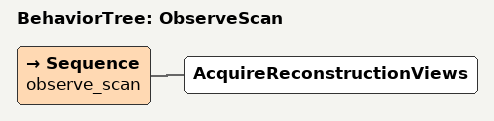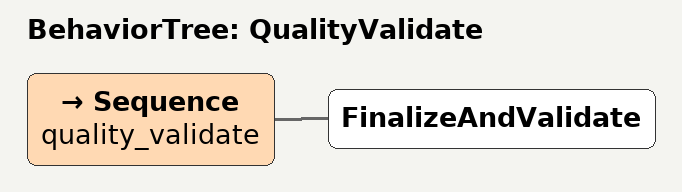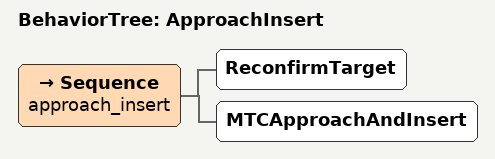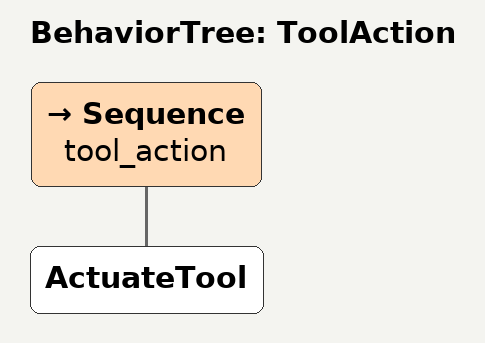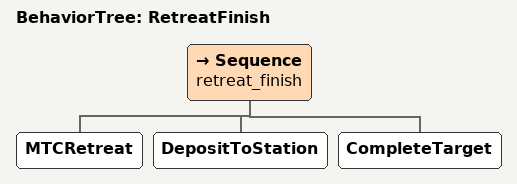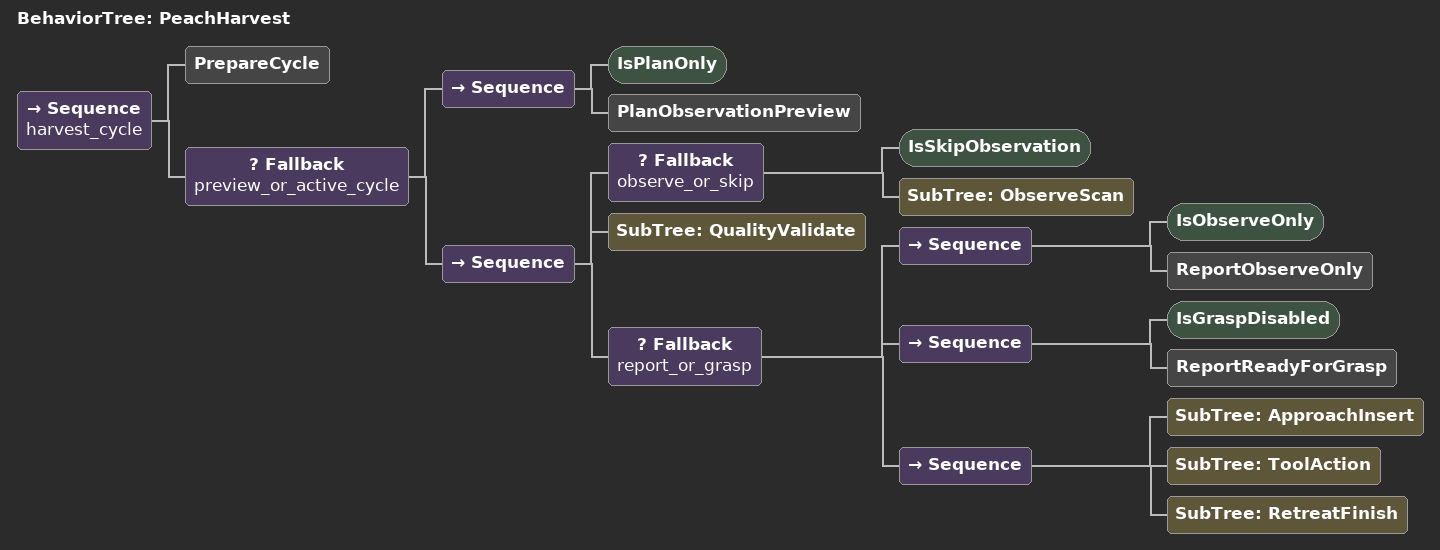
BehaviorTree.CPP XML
<?xml version="1.0" encoding="UTF-8"?>
<root BTCPP_format="4" main_tree_to_execute="PeachHarvest">
  <!-- 观察扫描：逐段闭环主动视点扫描，直到质量门允许 finalize 或时间盒到期。 -->
  <BehaviorTree ID="ObserveScan">
    <Sequence name="observe_scan">
      <AcquireReconstructionViews/>
    </Sequence>
  </BehaviorTree>
  <!-- 质量验证：OBSERVE_ONLY 须等到绑定目标的 TSDF/精化；FULL 才允许降级锚点。 -->
  <BehaviorTree ID="QualityValidate">
    <Sequence name="quality_validate">
      <FinalizeAndValidate/>
    </Sequence>
  </BehaviorTree>
  <!-- 靠近抓取：先过抓取前再确认（新鲜观测+锚点漂移+摆动平息，2.7-RECONFIRM），
       再放行 MTC 靠近/插入。 -->
  <BehaviorTree ID="ApproachInsert">
    <Sequence name="approach_insert">
      <ReconfirmTarget/>
      <MTCApproachAndInsert/>
    </Sequence>
  </BehaviorTree>
  <!-- 工具动作：末端工具 IO（失败就地紧急撤离，见 ActuateTool 节点体）。 -->
  <BehaviorTree ID="ToolAction">
    <Sequence name="tool_action">
      <ActuateTool/>
    </Sequence>
  </BehaviorTree>
  <!-- 撤离收尾：同轴撤离 + 卸果转移（未标定则跳过）+ 周期完成。 -->
  <BehaviorTree ID="RetreatFinish">
    <Sequence name="retreat_finish">
      <MTCRetreat/>
      <DepositToStation/>
      <CompleteTarget/>
    </Sequence>
  </BehaviorTree>
  <BehaviorTree ID="PeachHarvest">
    <Sequence name="harvest_cycle">
      <PrepareCycle/>
      <!-- plan-only（execution.enabled=false）：只规划预览。OBSERVE_ONLY
           在此路径必须 SKIPPED_QUALITY，不得把 PLAN_READY 当观察成功。 -->
      <Fallback name="preview_or_active_cycle">
        <Sequence>
          <IsPlanOnly/>
          <PlanObservationPreview/>
        </Sequence>
        <Sequence>
          <Fallback name="observe_or_skip">
            <IsSkipObservation/>
            <SubTree ID="ObserveScan"/>
          </Fallback>
          <SubTree ID="QualityValidate"/>
          <Fallback name="report_or_grasp">
            <Sequence>
              <IsObserveOnly/>
              <ReportObserveOnly/>
            </Sequence>
            <Sequence>
              <IsGraspDisabled/>
              <ReportReadyForGrasp/>
            </Sequence>
            <Sequence>
              <SubTree ID="ApproachInsert"/>
              <SubTree ID="ToolAction"/>
              <SubTree ID="RetreatFinish"/>
            </Sequence>
          </Fallback>
        </Sequence>
      </Fallback>
    </Sequence>
  </BehaviorTree>
</root>
